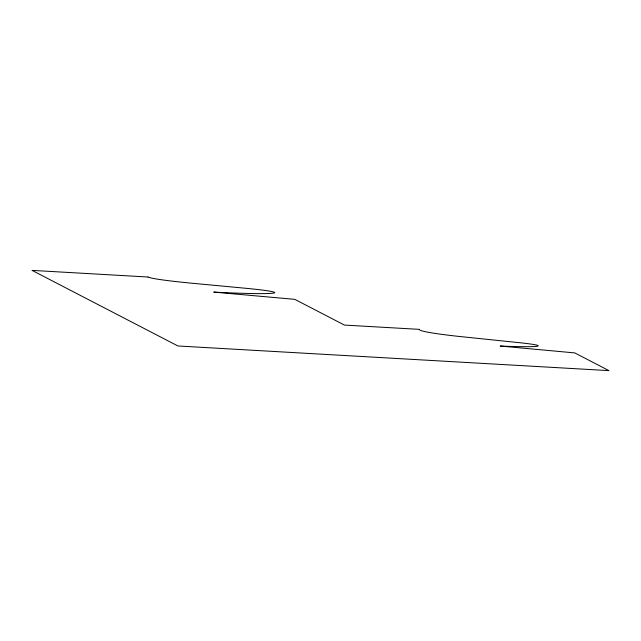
<?xml version="1.0" encoding="UTF-8"?>
<svg xmlns="http://www.w3.org/2000/svg" width="641" height="641" viewBox="0 0 641 641"><rect width="100%" height="100%" fill="white"/><g stroke="black" fill="none" stroke-linecap="round" stroke-linejoin="round"><path stroke-width="0.96" d="M148.055 277.016L32.05 270.382L177.918 345.972L608.95 370.618L574.769 352.911L500.236 346.044A67.89 2.844 3.5 0 0 519.571 342.703L457.594 336.277A166.884 6.987 3.5 0 1 419.47 329.37L344.425 325.075L294.772 299.347L213.733 292.104A78.827 3.301 3.5 0 0 272.545 293.241A78.827 3.301 3.5 0 0 246.392 288.338L191.106 283.146A125.997 5.272 3.5 0 1 148.055 277.016"/></g></svg>
